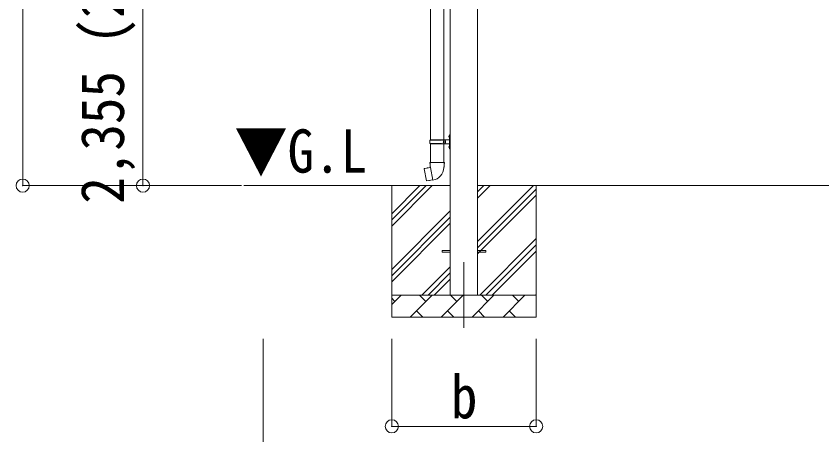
# Model space of a CAD drawing. Units: millimetres at full size, sheet at 1:60; details may follow other scales. Extents: x -16864 to 16864, y -11640 to 11640.
# Drawn here: x -5394 to -1710, y -8152 to -6241 of the extents above; entities that cross this region are included whole.
import ezdxf
from ezdxf.enums import TextEntityAlignment as Align

# ---------------------------------------------------------------- set-up
doc = ezdxf.new("R2010")
doc.units = ezdxf.units.MM
doc.header["$LTSCALE"] = 60
doc.header["$PDMODE"] = 32
doc.header["$PDSIZE"] = 60
doc.linetypes.add('CHAIN1', pattern=[8, 5, -1, 1, -1])
for name, color, linetype, lineweight in [('0-1_Defpoints', 7, 'CHAIN1', 9), ('0-2_TEXT1', 4, 'Continuous', 9), ('0-3_SHAPE', 7, 'Continuous', 9), ('0-7_PARTS2', 7, 'Continuous', 9), ('0-8_TABLE1', 6, 'Continuous', 9), ('0-9_DIM1', 7, 'Continuous', 9)]:
    doc.layers.add(name, color=color, linetype=linetype, lineweight=lineweight)
doc.styles.add('ＭＳ ゴシック', font='')
doc.styles.get('ＭＳ ゴシック').set_extended_font_data('MS Gothic')

msp = doc.modelspace()

# ---------------------------------------------------------------- linework, layer by layer
at = {"layer": '0-1_Defpoints'}
msp.add_line((-3346.14, -7364.24), (-3346.14, -7713.24), dxfattribs=at)
at = {"layer": '0-2_TEXT1'}
for p, q in [((-3408.64, -4661.74), (-3408.64, -7514.24)), ((-3283.64, -7514.24), (-3283.64, -4661.74)), ((-3446.14, -7309.74), (-3408.64, -7309.74)), ((-3446.14, -7318.74), (-3446.14, -7309.74)), ((-3446.14, -7309.74), (-3408.64, -7309.74)), ((-3446.14, -7318.74), (-3446.14, -7309.74)), ((-3446.14, -7318.74), (-3408.64, -7318.74)), ((-3446.14, -7318.74), (-3408.64, -7318.74)), ((-3283.64, -7309.74), (-3246.14, -7309.74)), ((-3283.64, -7309.74), (-3246.14, -7309.74)), ((-3283.64, -7318.74), (-3246.14, -7318.74)), ((-3283.64, -7318.74), (-3246.14, -7318.74)), ((-3246.14, -7318.74), (-3246.14, -7309.74)), ((-3246.14, -7318.74), (-3246.14, -7309.74))]:
    msp.add_line(p, q, dxfattribs=at)
at = {"layer": '0-3_SHAPE'}
for p, q in [((-3408.64, -7014.24), (-4352.8, -7014.24)), ((-3676.14, -7014.24), (-3676.14, -7614.24)), ((-3676.14, -7199.29), (-3491.09, -7014.24)), ((-3676.14, -7171), (-3519.37, -7014.24)), ((-3676.14, -7142.72), (-3547.66, -7014.24)), ((-3283.64, -7269.34), (-3028.54, -7014.24)), ((-3283.64, -7071.35), (-3226.53, -7014.24)), ((-3283.64, -7043.06), (-3254.82, -7014.24)), ((-408.64, -7014.24), (-3283.64, -7014.24)), ((-3283.64, -7297.62), (-3016.14, -7030.12)), ((-3016.14, -7014.24), (-3016.14, -7614.24)), ((-3283.64, -7325.91), (-3016.14, -7058.41)), ((-3676.14, -7397.28), (-3408.64, -7129.78)), ((-3676.14, -7425.56), (-3408.64, -7158.06)), ((-3676.14, -7453.85), (-3408.64, -7186.35)), ((-3273.98, -7514.24), (-3016.14, -7256.4)), ((-3245.7, -7514.24), (-3016.14, -7284.68)), ((-3217.42, -7514.24), (-3016.14, -7312.96)), ((-3538.54, -7514.24), (-3408.64, -7384.34)), ((-3510.26, -7514.24), (-3408.64, -7412.62)), ((-3481.97, -7514.24), (-3408.64, -7440.91)), ((-3676.14, -7514.24), (-3016.14, -7514.24)), ((-3676.14, -7557.13), (-3633.25, -7514.24)), ((-3591.83, -7614.24), (-3491.83, -7514.24)), ((-3520.38, -7542.79), (-3548.93, -7514.24)), ((-3450.4, -7614.24), (-3350.4, -7514.24)), ((-3378.96, -7542.79), (-3407.51, -7514.24)), ((-3308.98, -7614.24), (-3208.98, -7514.24)), ((-3237.54, -7542.79), (-3266.09, -7514.24)), ((-3167.56, -7614.24), (-3067.56, -7514.24)), ((-3096.12, -7542.79), (-3124.67, -7514.24)), ((-3019.43, -7514.24), (-3016.14, -7510.95)), ((-3661.8, -7542.79), (-3676.14, -7528.45)), ((-3563.27, -7585.69), (-3534.72, -7614.24)), ((-3421.85, -7585.69), (-3393.3, -7614.24)), ((-3280.43, -7585.69), (-3251.88, -7614.24)), ((-3139.01, -7585.69), (-3110.46, -7614.24)), ((-3016.14, -7614.24), (-3676.14, -7614.24))]:
    msp.add_line(p, q, dxfattribs=at)
at = {"layer": '0-8_TABLE1'}
for p, q in [((-5363.66, -4405.95), (-5363.66, -7014.24)), ((-4813.66, -4659.24), (-4813.66, -7014.24)), ((-5363.66, -7014.24), (-4363.66, -7014.24)), ((-4264.66, -9363.24), (-4264.66, -7713.24)), ((-3676.14, -8113.24), (-3676.14, -7713.24)), ((-3016.14, -8113.24), (-3016.14, -7713.24)), ((-3676.14, -8113.24), (-3016.14, -8113.24))]:
    msp.add_line(p, q, dxfattribs=at)
for p in [(-5363.66, -7014.24), (-4813.66, -7014.24), (-3676.14, -8113.24), (-3016.14, -8113.24)]:
    msp.add_point(p, dxfattribs=at)
at = {"layer": '0-9_DIM1'}
for p, q in [((-3498.64, -5873.23), (-3498.64, -6805.24)), ((-3438.64, -5873.23), (-3438.64, -6805.24)), ((-3501.64, -6807.24), (-3451.31, -6807.24)), ((-3500.64, -6805.24), (-3414.64, -6805.24)), ((-3500.64, -6805.24), (-3500.64, -6807.24)), ((-3441.64, -6805.24), (-3441.64, -6809.74)), ((-3441.64, -6809.74), (-3439.64, -6809.74)), ((-3439.64, -6809.74), (-3439.64, -6814.24)), ((-3439.64, -6818.74), (-3439.64, -6814.24)), ((-3433.64, -6805.24), (-3433.64, -6814.24)), ((-3433.64, -6809.74), (-3430.64, -6809.74)), ((-3433.64, -6823.24), (-3433.64, -6814.24)), ((-3430.64, -6809.74), (-3430.64, -6814.24)), ((-3430.64, -6818.74), (-3430.64, -6814.24)), ((-3414.94, -6788.09), (-3412.9, -6789.09)), ((-3413.67, -6786.09), (-3413.04, -6786.09)), ((-3413.67, -6786.09), (-3413.67, -6794.39)), ((-3413.67, -6794.39), (-3413.04, -6794.39)), ((-3413.04, -6786.09), (-3413.04, -6794.39)), ((-3413.04, -6786.09), (-3412.64, -6786.49)), ((-3413.04, -6794.39), (-3412.64, -6793.99)), ((-3412.9, -6789.09), (-3412.29, -6790.24)), ((-3412.64, -6782.24), (-3409.64, -6780.74)), ((-3412.64, -6782.24), (-3412.64, -6814.24)), ((-3412.64, -6786.49), (-3412.64, -6793.99)), ((-3412.64, -6846.24), (-3412.64, -6814.24)), ((-3409.64, -6780.74), (-3409.64, -6814.24)), ((-3409.64, -6780.74), (-3408.64, -6780.74)), ((-3409.64, -6847.74), (-3409.64, -6814.24)), ((-3408.64, -6780.74), (-3408.64, -6814.24)), ((-3408.64, -6847.74), (-3408.64, -6814.24)), ((-3501.64, -6821.24), (-3451.31, -6821.24)), ((-3500.64, -6823.24), (-3500.64, -6821.24)), ((-3500.64, -6823.24), (-3414.64, -6823.24)), ((-3498.64, -6823.24), (-3498.64, -6908.17)), ((-3441.64, -6823.24), (-3441.64, -6818.74)), ((-3441.64, -6818.74), (-3439.64, -6818.74)), ((-3438.64, -6823.24), (-3438.64, -6908.17)), ((-3433.64, -6818.74), (-3430.64, -6818.74)), ((-3414.94, -6836.09), (-3412.9, -6837.09)), ((-3413.67, -6834.09), (-3413.04, -6834.09)), ((-3413.67, -6834.09), (-3413.67, -6842.39)), ((-3413.67, -6842.39), (-3413.04, -6842.39)), ((-3413.04, -6834.09), (-3413.04, -6842.39)), ((-3413.04, -6834.09), (-3412.64, -6834.49)), ((-3413.04, -6842.39), (-3412.64, -6841.99)), ((-3412.9, -6837.09), (-3412.29, -6838.24)), ((-3412.64, -6834.49), (-3412.64, -6841.99)), ((-3412.64, -6846.24), (-3409.64, -6847.74)), ((-3409.64, -6847.74), (-3408.64, -6847.74)), ((-3500.49, -6908.17), (-3502.64, -6908.95)), ((-3502.64, -6908.95), (-3502.64, -6912.57)), ((-3502.64, -6912.57), (-3500.4, -6913.38)), ((-3500.49, -6908.17), (-3468.64, -6908.17)), ((-3500.49, -6908.17), (-3500.4, -6913.38)), ((-3500.4, -6913.38), (-3500.14, -6928.17)), ((-3436.79, -6908.17), (-3468.64, -6908.17)), ((-3434.64, -6912.57), (-3436.88, -6913.38)), ((-3436.79, -6908.17), (-3434.64, -6908.95)), ((-3434.64, -6908.95), (-3434.64, -6912.57)), ((-3527.1, -6936.62), (-3527.91, -6937.79)), ((-3527.91, -6937.79), (-3518.29, -6992.35)), ((-3499.23, -6931.37), (-3527.1, -6936.62)), ((-3514.36, -6934.01), (-3514.57, -6934.26)), ((-3500.14, -6928.17), (-3498.79, -6930.17)), ((-3488.88, -6988.66), (-3499.01, -6931.19)), ((-3498.99, -6930.37), (-3498.99, -6931.07)), ((-3498.79, -6930.17), (-3498.82, -6930.17)), ((-3438.45, -6930.11), (-3438.53, -6932.27)), ((-3437.14, -6928.17), (-3438.45, -6930.11)), ((-3504.27, -6991.26), (-3504.55, -6991.1)), ((-3488.57, -6989.43), (-3488.82, -6988.76))]:
    msp.add_line(p, q, dxfattribs=at)
for points in [[(-3414.94, -6792.39), (-3412.9, -6791.39), (-3412.29, -6790.24)], [(-3414.94, -6840.39), (-3412.9, -6839.39), (-3412.29, -6838.24)], [(-3436.79, -6908.17), (-3436.88, -6913.38), (-3437.14, -6928.17)], [(-3512.11, -6933.79), (-3512.39, -6933.64), (-3514.36, -6934.01)], [(-3489.15, -6988.57), (-3517.13, -6993.17), (-3518.29, -6992.35)], [(-3502.08, -6990.7), (-3502.29, -6990.93), (-3504.27, -6991.26)]]:
    msp.add_lwpolyline(points, dxfattribs=at)
for centre, radius, start, end in [((-3452.89, -6814.24), 49.25, 171.82876, 180.00002), ((-3452.89, -6814.24), 49.25, 180.00002, 188.17127), ((-3451.31, -6805.24), 2, 270, 359.99998), ((-3409.34, -6790.24), 6, 136.21765, 223.78235), ((-3414.64, -6803.24), 2, 270, 359.99998), ((-3451.31, -6823.24), 2, 0.00005, 90.00004), ((-3409.34, -6838.24), 6, 136.21765, 223.78235), ((-3414.64, -6825.24), 2, 0.00005, 90.00004), ((-3499.29, -6931.07), 0.3, 280.66842, 0), ((-3498.79, -6930.37), 0.2, 100, 180), ((-3498.79, -6930.17), 60.3, 279.96938, 358), ((-3489.1, -6988.87), 0.3, 20, 99.33158), ((-3488.39, -6989.36), 0.2, 200, 279.96938)]:
    msp.add_arc(centre, radius, start, end, dxfattribs=at)

# ---------------------------------------------------------------- texts
at = {"layer": '0-7_PARTS2', "style": 'ＭＳ ゴシック', "width": 0.9}
msp.add_text('▼G.L', height=197.9, dxfattribs=at).set_placement((-4395.52, -7014.52), align=Align.BOTTOM_LEFT)
at = {"layer": '0-8_TABLE1', "color": 7, "style": 'ＭＳ ゴシック', "width": 0.9}
msp.add_text('2,355 (2,500) [3,000]', height=197.9, rotation=90, dxfattribs=at).set_placement((-4841.16, -7096.74), align=Align.BOTTOM_LEFT)
msp.add_text('b', height=197.9, dxfattribs=at).set_placement((-3406.14, -8135.74), align=Align.BOTTOM_LEFT)

doc.saveas('drawing.dxf')
